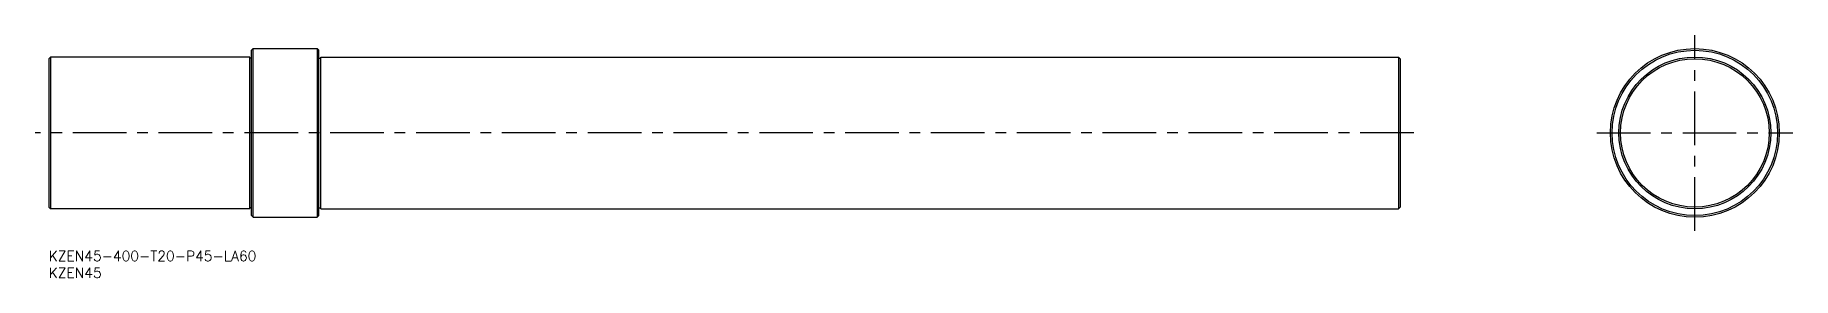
# Model space of a CAD drawing. Extents: x -4 to 516, y -8 to 64.
import ezdxf

# ---------------------------------------------------------------- set-up
doc = ezdxf.new("R2010")
doc.units = 0
doc.header["$LTSCALE"] = 0.5
doc.linetypes.add('CENTER', pattern=[50.8, 31.75, -6.35, 6.35, -6.35])
for name, color, linetype in [('MSM_CENTER', 1, 'CENTER'), ('MSM_CONTINUOUS', 7, 'CONTINUOUS'), ('MSM_PART_NUMBER', 7, 'CONTINUOUS')]:
    doc.layers.add(name, color=color, linetype=linetype)
doc.styles.get("Standard").update_dxf_attribs({"font": 'txt.shx', "height": 3, "bigfont": 'bigfont.shx'})

# ---------------------------------------------------------------- blocks, each defined once
blk = doc.blocks.new('*U6')
at = {"layer": 'MSM_PART_NUMBER'}
blk.add_text('KZEN45-400-T20-P45-LA60', height=3, dxfattribs=at).set_placement((0, -3))
blk = doc.blocks.new('*U7')
at = {"layer": 'MSM_PART_NUMBER'}
blk.add_text('KZEN45', height=3, dxfattribs=at).set_placement((0, -8))

msp = doc.modelspace()

# ---------------------------------------------------------------- linework, layer by layer
at = {"layer": 'MSM_CENTER'}
for p, q in [((487.19, 6), (487.19, 64)), ((404, 35), (-4, 35)), ((458.19, 35), (516.19, 35))]:
    msp.add_line(p, q, dxfattribs=at)
at = {"layer": 'MSM_CONTINUOUS'}
for p, q in [((0, 57), (0.5, 57.5)), ((59.5, 57.5), (0.5, 57.5)), ((0.5, 57.5), (0.5, 12.5)), ((59.5, 12.5), (59.5, 57.5)), ((60, 59.5), (60.5, 60)), ((60, 10.5), (60, 59.5)), ((60.5, 60), (79.5, 60)), ((60.5, 10), (60.5, 60)), ((80, 59.5), (79.5, 60)), ((79.5, 60), (79.5, 10)), ((80, 10.5), (80, 59.5)), ((80.5, 57.5), (399.5, 57.5)), ((80.5, 12.5), (80.5, 57.5)), ((399.5, 57.5), (399.5, 12.5)), ((400, 57), (399.5, 57.5)), ((0, 57), (0, 13)), ((60, 57.2), (59.5, 57.2)), ((80, 57.2), (80.5, 57.2)), ((400, 57), (400, 13)), ((0, 13), (0.5, 12.5)), ((59.5, 12.5), (0.5, 12.5)), ((60, 12.8), (59.5, 12.8)), ((60, 10.5), (60.5, 10)), ((80, 10.5), (79.5, 10)), ((80, 12.8), (80.5, 12.8)), ((80.5, 12.5), (399.5, 12.5)), ((400, 13), (399.5, 12.5)), ((60.5, 10), (79.5, 10))]:
    msp.add_line(p, q, dxfattribs=at)
for radius in [25, 24.5, 22.5, 22]:
    msp.add_circle((487.19, 35), radius, dxfattribs=at)

# ---------------------------------------------------------------- block references
for name in ['*U6', '*U7']:
    msp.add_blockref(name, (0, 0), dxfattribs=at)

doc.saveas('drawing.dxf')
